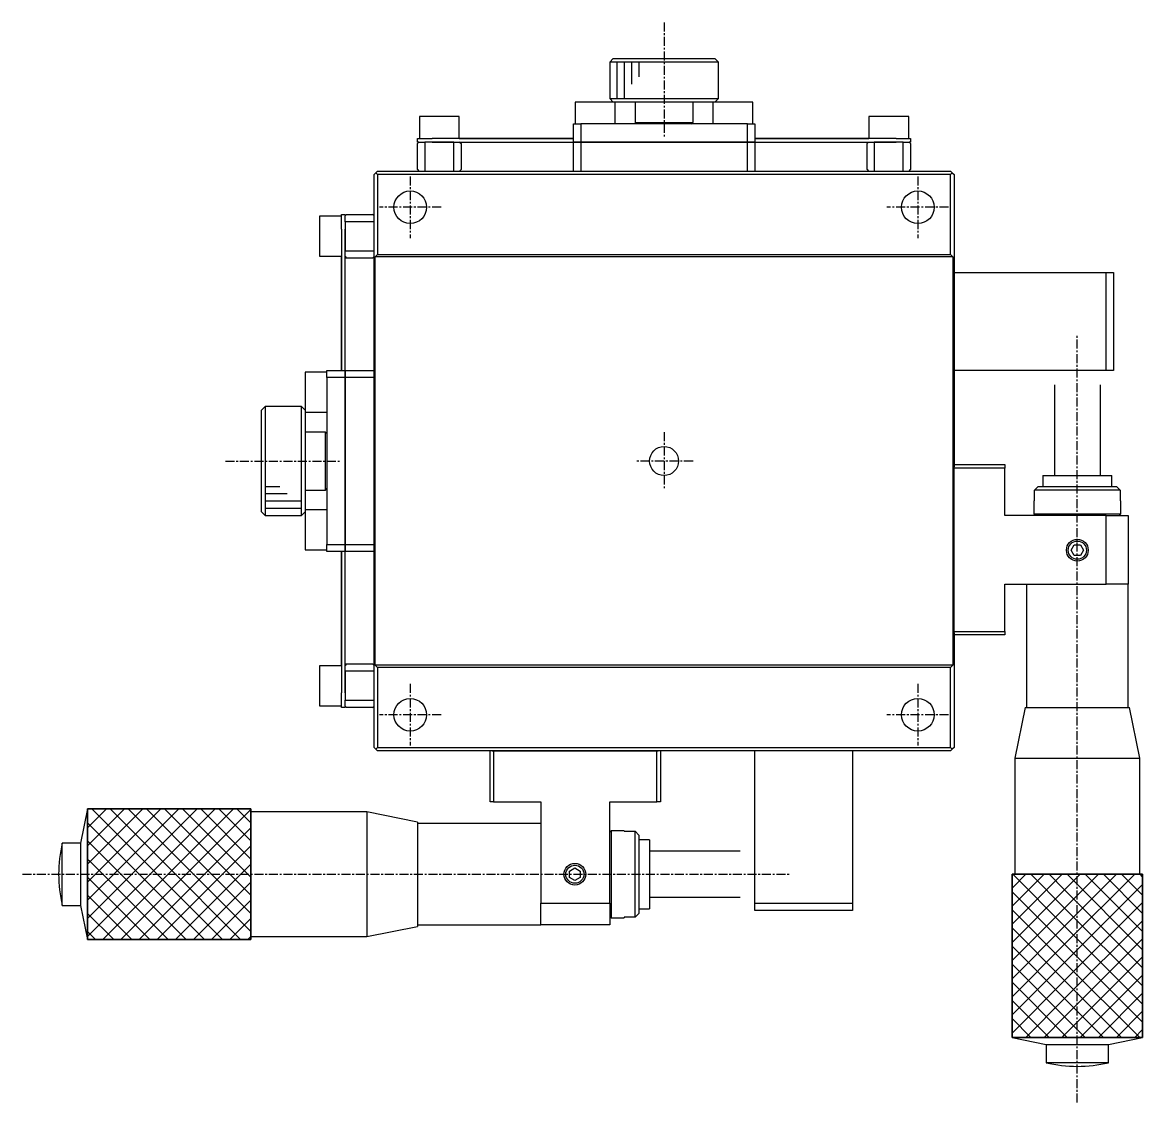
# Model space of a CAD drawing. Extents: x -24 to 467, y -6 to 276.
# Drawn here: x 312.5 to 467, y 66.8 to 215.8 of the extents above; entities that cross this region are included whole.
import ezdxf

# ---------------------------------------------------------------- set-up
doc = ezdxf.new("R2010")
doc.units = 0
doc.linetypes.add('CENTER', pattern=[2, 1.25, -0.25, 0.25, -0.25])
doc.layers.get('0').update_dxf_attribs({"linetype": 'CONTINUOUS'})
doc.layers.add('CENTER', color=1, linetype='CENTER')

msp = doc.modelspace()

# ---------------------------------------------------------------- linework, layer by layer
at = {"color": 7, "linetype": 'CONTINUOUS'}
for p, q in [((394.04, 210.75), (393.54, 210.25)), ((408.54, 210.25), (393.54, 210.25)), ((393.54, 210.25), (393.54, 205.25)), ((394.04, 210.75), (408.04, 210.75)), ((408.54, 210.25), (408.04, 210.75)), ((408.54, 205.25), (408.54, 210.25)), ((391.54, 204.75), (388.79, 204.75)), ((388.79, 204.75), (388.79, 201.75)), ((394.29, 204.75), (391.54, 204.75)), ((393.54, 205.25), (400.96, 205.25)), ((393.54, 205.25), (394.04, 204.75)), ((400.97, 204.75), (394.29, 204.75)), ((394.29, 201.75), (394.29, 204.75)), ((397.04, 204.75), (397.04, 201.95)), ((400.96, 205.25), (408.54, 205.25)), ((407.79, 204.75), (400.97, 204.75)), ((405.04, 201.95), (405.04, 204.75)), ((410.54, 204.75), (407.79, 204.75)), ((407.79, 204.75), (407.79, 201.75)), ((408.04, 204.75), (408.54, 205.25)), ((413.29, 204.75), (410.54, 204.75)), ((413.29, 201.75), (413.29, 204.75)), ((370.04, 202.75), (367.29, 202.75)), ((367.29, 202.75), (367.29, 199.75)), ((372.79, 202.75), (370.04, 202.75)), ((372.79, 199.75), (372.79, 202.75)), ((432.04, 202.75), (429.29, 202.75)), ((429.29, 202.75), (429.29, 199.75)), ((434.79, 202.75), (432.04, 202.75)), ((434.79, 199.75), (434.79, 202.75)), ((388.54, 199.25), (388.54, 201.75)), ((388.54, 201.75), (389.54, 201.75)), ((389.54, 201.75), (389.54, 199.25)), ((399.79, 201.75), (389.54, 201.75)), ((397.04, 201.95), (401, 201.95)), ((397.04, 201.95), (397.24, 201.75)), ((402.29, 201.75), (399.79, 201.75)), ((401, 201.95), (405.04, 201.95)), ((412.54, 201.75), (402.29, 201.75)), ((404.84, 201.75), (405.04, 201.95)), ((412.54, 199.25), (412.54, 201.75)), ((412.54, 201.75), (413.54, 201.75)), ((413.54, 201.75), (413.54, 199.25)), ((367.04, 199.75), (369.04, 199.75)), ((367.04, 199.75), (367.29, 199.75)), ((367.04, 199.25), (367.04, 199.75)), ((388.54, 199.75), (369.04, 199.75)), ((372.79, 199.75), (388.54, 199.75)), ((387.04, 199.75), (385.29, 199.75)), ((387.04, 199.75), (385.29, 199.75)), ((387.04, 199.75), (388.54, 199.75)), ((388.54, 199.75), (387.04, 199.75)), ((413.54, 199.75), (415.04, 199.75)), ((415.04, 199.75), (413.54, 199.75)), ((413.54, 199.75), (429.29, 199.75)), ((433.04, 199.75), (413.54, 199.75)), ((416.79, 199.75), (415.04, 199.75)), ((416.79, 199.75), (415.04, 199.75)), ((433.04, 199.75), (435.04, 199.75)), ((434.79, 199.75), (435.04, 199.75)), ((435.04, 199.75), (435.04, 199.25)), ((367.24, 199.25), (367.04, 199.05)), ((367.04, 199.05), (367.24, 199.25)), ((367.24, 199.25), (367.04, 199.25)), ((367.04, 195.45), (367.04, 199.05)), ((367.24, 199.25), (368.04, 199.25)), ((368.04, 199.25), (368.04, 195.25)), ((369.04, 199.25), (368.04, 199.25)), ((372.04, 199.25), (369.04, 199.25)), ((369.04, 199.25), (372.04, 199.25)), ((372.04, 195.25), (372.04, 199.25)), ((372.04, 199.25), (388.54, 199.25)), ((373.04, 199.05), (372.84, 199.25)), ((372.84, 199.25), (373.04, 199.05)), ((373.04, 199.05), (373.04, 195.45)), ((389.54, 199.25), (388.54, 199.25)), ((388.54, 195.25), (388.54, 199.25)), ((388.54, 199.25), (389.54, 199.25)), ((389.54, 199.25), (412.54, 199.25)), ((389.54, 199.25), (389.54, 195.25)), ((412.54, 199.25), (389.54, 199.25)), ((413.54, 199.25), (412.54, 199.25)), ((412.54, 195.25), (412.54, 199.25)), ((412.54, 199.25), (413.54, 199.25)), ((413.54, 199.25), (430.04, 199.25)), ((413.54, 199.25), (413.54, 195.25)), ((429.24, 199.25), (429.04, 199.05)), ((429.04, 199.05), (429.24, 199.25)), ((429.04, 195.45), (429.04, 199.05)), ((430.04, 199.25), (430.04, 195.25)), ((433.04, 199.25), (430.04, 199.25)), ((430.04, 199.25), (433.04, 199.25)), ((434.04, 199.25), (433.04, 199.25)), ((434.04, 195.25), (434.04, 199.25)), ((434.04, 199.25), (434.84, 199.25)), ((435.04, 199.05), (434.84, 199.25)), ((434.84, 199.25), (435.04, 199.05)), ((435.04, 199.25), (434.84, 199.25)), ((435.04, 199.05), (435.04, 195.45)), ((361.04, 194.75), (361.29, 195)), ((361.04, 115.75), (361.04, 194.75)), ((361.54, 195.25), (361.29, 195)), ((361.54, 194.75), (361.29, 195)), ((361.54, 195.25), (440.54, 195.25)), ((440.54, 194.75), (361.54, 194.75)), ((361.54, 194.75), (361.54, 183.75)), ((367.04, 195.45), (367.24, 195.25)), ((372.84, 195.25), (373.04, 195.45)), ((429.04, 195.45), (429.24, 195.25)), ((434.84, 195.25), (435.04, 195.45)), ((440.79, 195), (440.54, 195.25)), ((440.79, 195), (440.54, 194.75)), ((440.54, 183.75), (440.54, 194.75)), ((440.79, 195), (441.04, 194.75)), ((441.04, 194.75), (441.04, 154.45)), ((353.54, 189), (353.54, 186.25)), ((356.54, 189), (353.54, 189)), ((356.54, 189), (356.54, 189.25)), ((356.54, 187.25), (356.54, 189.25)), ((356.54, 189.25), (357.04, 189.25)), ((357.24, 189.25), (357.04, 189.05)), ((357.04, 189.05), (357.24, 189.25)), ((357.04, 189.25), (357.04, 189.05)), ((357.04, 188.25), (357.04, 189.05)), ((357.24, 189.25), (360.84, 189.25)), ((361.04, 189.05), (360.84, 189.25)), ((356.54, 187.25), (356.54, 167.75)), ((357.04, 188.25), (357.04, 187.25)), ((361.04, 188.25), (357.04, 188.25)), ((357.04, 187.25), (357.04, 184.25)), ((357.04, 184.25), (357.04, 187.25)), ((353.54, 186.25), (353.54, 183.5)), ((357.04, 184.25), (361.04, 184.25)), ((357.04, 167.75), (357.04, 184.25)), ((353.54, 183.5), (356.54, 183.5)), ((356.54, 167.75), (356.54, 183.5)), ((357.04, 183.45), (357.24, 183.25)), ((357.24, 183.25), (357.04, 183.45)), ((360.84, 183.25), (357.24, 183.25)), ((360.84, 183.25), (361.04, 183.45)), ((361.19, 183.4), (361.54, 183.75)), ((440.89, 183.4), (361.19, 183.4)), ((361.19, 127.1), (361.19, 183.4)), ((361.54, 183.75), (440.54, 183.75)), ((440.54, 183.75), (440.89, 183.4)), ((440.89, 183.4), (440.89, 127.1)), ((441.04, 181.25), (462.04, 181.25)), ((462.04, 167.75), (462.04, 181.25)), ((462.04, 181.25), (463.04, 181.25)), ((463.04, 181.25), (463.04, 167.75)), ((356.54, 171), (356.54, 169.25)), ((356.54, 171), (356.54, 169.25)), ((356.54, 167.75), (356.54, 169.25)), ((356.54, 169.25), (356.54, 167.75)), ((351.54, 167.5), (351.54, 164.75)), ((354.54, 167.5), (351.54, 167.5)), ((354.54, 167.75), (357.04, 167.75)), ((354.54, 166.75), (354.54, 167.75)), ((357.04, 167.75), (357.04, 166.75)), ((357.04, 167.75), (361.04, 167.75)), ((357.04, 166.75), (357.04, 167.75)), ((462.04, 167.75), (441.04, 167.75)), ((463.04, 167.75), (462.04, 167.75)), ((357.04, 166.75), (354.54, 166.75)), ((354.54, 166.75), (354.54, 156.5)), ((357.04, 143.75), (357.04, 166.75)), ((361.04, 166.75), (357.04, 166.75)), ((357.04, 166.75), (357.04, 143.75)), ((454.87, 165.75), (454.87, 153.25)), ((461.22, 153.25), (461.22, 165.75)), ((351.54, 164.75), (351.54, 162)), ((346.04, 162.75), (345.54, 162.25)), ((345.54, 148.25), (345.54, 162.25)), ((346.04, 162.75), (346.04, 147.75)), ((351.04, 162.75), (346.04, 162.75)), ((351.04, 155.17), (351.04, 162.75)), ((351.54, 162.25), (351.04, 162.75)), ((351.54, 162), (351.54, 155.17)), ((351.54, 162), (354.54, 162)), ((354.34, 159.25), (351.54, 159.25)), ((354.34, 155.21), (354.34, 159.25)), ((354.54, 159.05), (354.34, 159.25)), ((354.54, 156.5), (354.54, 154)), ((351.04, 147.75), (351.04, 155.17)), ((351.54, 155.17), (351.54, 148.5)), ((354.34, 151.25), (354.34, 155.21)), ((441.04, 154.75), (448.04, 154.75)), ((448.04, 154.75), (448.04, 154.25)), ((354.54, 154), (354.54, 143.75)), ((441.04, 154.25), (441.04, 154.45)), ((448.04, 154.25), (441.04, 154.25)), ((441.04, 131.75), (441.04, 154.25)), ((448.04, 147.75), (448.04, 154.25)), ((453.29, 153.25), (453.54, 153.25)), ((453.29, 153.25), (462.79, 153.25)), ((453.29, 153.25), (453.29, 151.75)), ((462.54, 153.25), (462.79, 153.25)), ((462.79, 151.75), (462.79, 153.25)), ((354.34, 151.25), (354.54, 151.45)), ((452.13, 151.25), (452.63, 151.75)), ((452.63, 151.75), (463.45, 151.75)), ((463.45, 151.75), (463.96, 151.25)), ((351.54, 151.25), (354.34, 151.25)), ((452.13, 149.75), (452.13, 151.25)), ((463.96, 151.25), (452.13, 151.25)), ((463.96, 151.25), (463.96, 149.75)), ((351.54, 148.5), (351.54, 145.75)), ((354.54, 148.5), (351.54, 148.5)), ((452.04, 149.75), (452.13, 149.75)), ((452.04, 149.75), (452.04, 147.95)), ((463.96, 149.75), (464.04, 149.75)), ((464.04, 147.95), (464.04, 149.75)), ((345.54, 148.25), (346.04, 147.75)), ((346.04, 147.75), (351.04, 147.75)), ((351.04, 147.75), (351.54, 148.25)), ((462.04, 147.75), (448.04, 147.75)), ((452.04, 147.95), (464.04, 147.95)), ((452.04, 147.95), (452.24, 147.75)), ((462.04, 138.25), (462.04, 147.75)), ((462.04, 147.75), (465.04, 147.75)), ((463.84, 147.75), (464.04, 147.95)), ((465.04, 147.75), (465.04, 138.25)), ((351.54, 145.75), (351.54, 143)), ((354.54, 142.75), (354.54, 143.75)), ((354.54, 143.75), (357.04, 143.75)), ((357.04, 143.75), (357.04, 142.75)), ((357.04, 143.75), (361.04, 143.75)), ((357.04, 142.75), (357.04, 143.75)), ((457.18, 142.95), (457.61, 143.7)), ((457.61, 143.7), (458.48, 143.7)), ((458.48, 143.7), (458.91, 142.95)), ((351.54, 143), (354.54, 143)), ((357.04, 142.75), (354.54, 142.75)), ((356.54, 141.25), (356.54, 142.75)), ((356.54, 142.75), (356.54, 141.25)), ((356.54, 127), (356.54, 142.75)), ((356.54, 142.75), (356.54, 123.25)), ((357.04, 126.25), (357.04, 142.75)), ((361.04, 142.75), (357.04, 142.75)), ((457.61, 142.2), (457.18, 142.95)), ((458.48, 142.2), (457.61, 142.2)), ((458.91, 142.95), (458.48, 142.2)), ((356.54, 141.25), (356.54, 139.5)), ((356.54, 141.25), (356.54, 139.5)), ((448.04, 138.25), (462.04, 138.25)), ((448.04, 131.75), (448.04, 138.25)), ((451.04, 138.25), (451.04, 121.25)), ((465.04, 138.25), (462.04, 138.25)), ((465.04, 121.25), (465.04, 138.25)), ((441.04, 131.75), (448.04, 131.75)), ((441.04, 131.55), (441.04, 131.75)), ((441.04, 131.55), (441.04, 115.75)), ((448.04, 131.75), (448.04, 131.25)), ((448.04, 131.25), (441.04, 131.25)), ((353.54, 127), (353.54, 124.25)), ((356.54, 127), (353.54, 127)), ((357.24, 127.25), (357.04, 127.05)), ((357.04, 127.05), (357.24, 127.25)), ((357.24, 127.25), (360.84, 127.25)), ((361.04, 127.05), (360.84, 127.25)), ((361.54, 126.75), (361.19, 127.1)), ((440.89, 127.1), (361.19, 127.1)), ((440.54, 126.75), (361.54, 126.75)), ((361.54, 126.75), (361.54, 115.75)), ((440.89, 127.1), (440.54, 126.75)), ((440.54, 115.75), (440.54, 126.75)), ((357.04, 126.25), (357.04, 123.25)), ((361.04, 126.25), (357.04, 126.25)), ((357.04, 123.25), (357.04, 126.25)), ((353.54, 124.25), (353.54, 121.5)), ((356.54, 121.25), (356.54, 123.25)), ((357.04, 123.25), (357.04, 122.25)), ((357.04, 122.25), (361.04, 122.25)), ((357.04, 121.45), (357.04, 122.25)), ((353.54, 121.5), (356.54, 121.5)), ((356.54, 121.25), (356.54, 121.5)), ((357.04, 121.25), (356.54, 121.25)), ((357.04, 121.45), (357.24, 121.25)), ((357.24, 121.25), (357.04, 121.45)), ((357.04, 121.45), (357.04, 121.25)), ((360.84, 121.25), (357.24, 121.25)), ((360.84, 121.25), (361.04, 121.45)), ((450.84, 121.25), (449.44, 114.25)), ((450.84, 121.25), (465.24, 121.25)), ((450.84, 121.25), (451.04, 121.25)), ((451.04, 121.25), (465.04, 121.25)), ((465.04, 121.25), (465.24, 121.25)), ((466.64, 114.25), (465.24, 121.25)), ((361.29, 115.5), (361.04, 115.75)), ((361.29, 115.5), (361.54, 115.75)), ((361.29, 115.5), (361.54, 115.25)), ((361.54, 115.75), (440.54, 115.75)), ((440.54, 115.25), (361.54, 115.25)), ((377.04, 108.25), (377.04, 115.25)), ((377.34, 115.25), (377.54, 115.25)), ((377.54, 115.25), (377.54, 108.25)), ((377.54, 115.25), (400.04, 115.25)), ((400.04, 108.25), (400.04, 115.25)), ((400.04, 115.25), (400.24, 115.25)), ((400.54, 115.25), (400.54, 108.25)), ((413.54, 94.25), (413.54, 115.25)), ((427.04, 115.25), (427.04, 94.25)), ((440.54, 115.75), (440.79, 115.5)), ((440.54, 115.25), (440.79, 115.5)), ((441.04, 115.75), (440.79, 115.5)), ((449.44, 114.25), (466.64, 114.25)), ((449.44, 114.25), (449.44, 98.25)), ((466.64, 98.25), (466.64, 114.25)), ((377.54, 108.25), (377.04, 108.25)), ((377.54, 108.25), (384.04, 108.25)), ((384.04, 108.25), (384.04, 94.25)), ((393.54, 108.25), (400.04, 108.25)), ((393.54, 94.25), (393.54, 108.25)), ((400.54, 108.25), (400.04, 108.25)), ((321.54, 107.25), (320.54, 102.55)), ((321.54, 107.25), (344.04, 107.25)), ((321.54, 89.25), (321.54, 107.25)), ((344.04, 106.85), (344.04, 107.25)), ((344.04, 107.25), (344.04, 89.25)), ((344.04, 106.85), (344.04, 89.65)), ((360.04, 106.85), (344.04, 106.85)), ((360.04, 106.85), (360.04, 89.65)), ((367.04, 105.45), (360.04, 106.85)), ((367.04, 105.45), (367.04, 91.05)), ((367.04, 105.45), (367.04, 105.25)), ((367.04, 105.25), (367.04, 91.25)), ((384.04, 105.25), (367.04, 105.25)), ((393.74, 104.25), (393.54, 104.05)), ((393.74, 104.25), (393.74, 92.25)), ((395.54, 104.25), (393.74, 104.25)), ((395.54, 104.25), (395.54, 104.17)), ((395.54, 104.17), (397.04, 104.17)), ((397.04, 92.33), (397.04, 104.17)), ((397.04, 104.17), (397.54, 103.66)), ((397.54, 103.66), (397.54, 92.84)), ((318.04, 93.95), (318.04, 102.55)), ((320.54, 102.55), (318.04, 102.55)), ((320.54, 102.55), (320.54, 93.95)), ((399.04, 103), (397.54, 103)), ((399.04, 103), (399.04, 102.75)), ((399.04, 103), (399.04, 93.5)), ((411.54, 101.42), (399.04, 101.42)), ((387.99, 98.68), (388.74, 99.12)), ((388.74, 99.12), (389.49, 98.68)), ((387.99, 97.82), (387.99, 98.68)), ((388.74, 97.38), (387.99, 97.82)), ((389.49, 97.82), (388.74, 97.38)), ((389.49, 98.68), (389.49, 97.82)), ((449.44, 98.25), (449.04, 98.25)), ((449.04, 75.75), (449.04, 98.25)), ((449.04, 98.25), (467.04, 98.25)), ((449.44, 98.25), (466.64, 98.25)), ((467.04, 98.25), (466.64, 98.25)), ((467.04, 98.25), (467.04, 75.75)), ((384.04, 94.25), (393.54, 94.25)), ((384.04, 91.25), (384.04, 94.25)), ((393.54, 94.25), (393.54, 91.25)), ((399.04, 95.07), (411.54, 95.07)), ((413.54, 94.25), (427.04, 94.25)), ((413.54, 93.25), (413.54, 94.25)), ((427.04, 94.25), (427.04, 93.25)), ((318.04, 93.95), (320.54, 93.95)), ((320.54, 93.95), (321.54, 89.25)), ((397.54, 92.84), (397.04, 92.33)), ((397.54, 93.5), (399.04, 93.5)), ((399.04, 93.75), (399.04, 93.5)), ((427.04, 93.25), (413.54, 93.25)), ((367.04, 91.25), (367.04, 91.05)), ((367.04, 91.25), (384.04, 91.25)), ((393.54, 91.25), (384.04, 91.25)), ((393.54, 92.45), (393.74, 92.25)), ((393.74, 92.25), (395.54, 92.25)), ((395.54, 92.33), (395.54, 92.25)), ((397.04, 92.33), (395.54, 92.33)), ((344.04, 89.25), (344.04, 89.65)), ((344.04, 89.65), (360.04, 89.65)), ((360.04, 89.65), (367.04, 91.05)), ((344.04, 89.25), (321.54, 89.25)), ((449.04, 75.75), (453.74, 74.75)), ((467.04, 75.75), (449.04, 75.75)), ((462.34, 74.75), (467.04, 75.75)), ((453.74, 74.75), (462.34, 74.75)), ((453.74, 74.75), (453.74, 72.25)), ((462.34, 72.25), (462.34, 74.75)), ((462.34, 72.25), (453.74, 72.25))]:
    msp.add_line(p, q, dxfattribs=at)
at = {"color": 3, "linetype": 'CONTINUOUS'}
for p, q in [((394.54, 210.25), (394.54, 205.25)), ((395.54, 210.25), (395.54, 205.25)), ((396.54, 210.25), (396.54, 207.25)), ((397.54, 210.25), (397.54, 208.25)), ((346.04, 151.75), (348.04, 151.75)), ((346.04, 150.75), (349.04, 150.75)), ((346.04, 149.75), (351.04, 149.75)), ((346.04, 148.75), (351.04, 148.75)), ((321.54, 107.25), (321.54, 89.25)), ((344.04, 107.25), (321.54, 107.25)), ((321.54, 107.16), (321.64, 107.25)), ((321.54, 104.66), (324.14, 107.25)), ((321.54, 102.16), (326.64, 107.25)), ((321.89, 100), (329.14, 107.25)), ((322.14, 107.25), (329.39, 100)), ((324.39, 100), (331.64, 107.25)), ((324.64, 107.25), (331.89, 100)), ((326.89, 100), (334.14, 107.25)), ((327.14, 107.25), (334.39, 100)), ((329.39, 100), (336.64, 107.25)), ((329.64, 107.25), (336.89, 100)), ((331.89, 100), (339.14, 107.25)), ((332.14, 107.25), (339.39, 100)), ((334.39, 100), (341.64, 107.25)), ((334.64, 107.25), (341.89, 100)), ((336.89, 100), (344.04, 107.16)), ((337.14, 107.25), (344.04, 100.34)), ((339.64, 107.25), (344.04, 102.84)), ((342.14, 107.25), (344.04, 105.34)), ((344.04, 89.25), (344.04, 107.25)), ((321.54, 105.34), (326.89, 100)), ((339.39, 100), (344.04, 104.66)), ((321.54, 102.84), (324.39, 100)), ((341.89, 100), (344.04, 102.16)), ((321.54, 100.34), (321.89, 100)), ((321.54, 99.66), (321.89, 100)), ((321.54, 97.16), (324.39, 100)), ((321.54, 94.66), (326.89, 100)), ((321.54, 92.16), (329.39, 100)), ((321.54, 89.66), (331.89, 100)), ((321.89, 100), (332.64, 89.25)), ((323.64, 89.25), (334.39, 100)), ((324.39, 100), (335.14, 89.25)), ((326.14, 89.25), (336.89, 100)), ((326.89, 100), (337.64, 89.25)), ((328.64, 89.25), (339.39, 100)), ((329.39, 100), (340.14, 89.25)), ((331.14, 89.25), (341.89, 100)), ((331.89, 100), (342.64, 89.25)), ((333.64, 89.25), (344.04, 99.66)), ((334.39, 100), (344.04, 90.34)), ((336.89, 100), (344.04, 92.84)), ((339.39, 100), (344.04, 95.34)), ((341.89, 100), (344.04, 97.84)), ((321.54, 97.84), (330.14, 89.25)), ((467.04, 98.25), (449.04, 98.25)), ((449.04, 98.25), (449.04, 75.75)), ((449.04, 91.34), (455.95, 98.25)), ((449.04, 93.84), (453.45, 98.25)), ((449.04, 96.34), (450.95, 98.25)), ((456.29, 91.09), (449.14, 98.25)), ((456.29, 93.59), (451.64, 98.25)), ((456.29, 96.09), (454.14, 98.25)), ((456.29, 88.59), (465.95, 98.25)), ((456.29, 91.09), (463.45, 98.25)), ((456.29, 93.59), (460.95, 98.25)), ((456.29, 96.09), (458.45, 98.25)), ((467.04, 87.84), (456.64, 98.25)), ((467.04, 90.34), (459.14, 98.25)), ((467.04, 92.84), (461.64, 98.25)), ((467.04, 95.34), (464.14, 98.25)), ((467.04, 97.84), (466.64, 98.25)), ((467.04, 75.75), (467.04, 98.25)), ((336.14, 89.25), (344.04, 97.16)), ((449.04, 88.84), (456.29, 96.09)), ((456.29, 88.59), (449.04, 95.84)), ((456.29, 86.09), (467.04, 96.84)), ((467.04, 85.34), (456.29, 96.09)), ((321.54, 95.34), (327.64, 89.25)), ((338.64, 89.25), (344.04, 94.66)), ((456.29, 83.59), (467.04, 94.34)), ((321.54, 92.84), (325.14, 89.25)), ((449.04, 86.34), (456.29, 93.59)), ((456.29, 86.09), (449.04, 93.34)), ((467.04, 82.84), (456.29, 93.59)), ((341.14, 89.25), (344.04, 92.16)), ((456.29, 81.09), (467.04, 91.84)), ((321.54, 90.34), (322.64, 89.25)), ((343.64, 89.25), (344.04, 89.66)), ((449.04, 83.84), (456.29, 91.09)), ((456.29, 83.59), (449.04, 90.84)), ((467.04, 80.34), (456.29, 91.09)), ((321.54, 89.25), (344.04, 89.25)), ((449.04, 81.34), (456.29, 88.59)), ((456.29, 81.09), (449.04, 88.34)), ((456.29, 78.59), (467.04, 89.34)), ((467.04, 77.84), (456.29, 88.59)), ((456.29, 76.09), (467.04, 86.84)), ((449.04, 78.84), (456.29, 86.09)), ((456.29, 78.59), (449.04, 85.84)), ((466.64, 75.75), (456.29, 86.09)), ((449.04, 76.34), (456.29, 83.59)), ((464.14, 75.75), (456.29, 83.59)), ((458.45, 75.75), (467.04, 84.34)), ((456.29, 76.09), (449.04, 83.34)), ((454.14, 75.75), (449.04, 80.84)), ((450.95, 75.75), (456.29, 81.09)), ((461.64, 75.75), (456.29, 81.09)), ((460.95, 75.75), (467.04, 81.84)), ((463.45, 75.75), (467.04, 79.34)), ((451.64, 75.75), (449.04, 78.34)), ((453.45, 75.75), (456.29, 78.59)), ((459.14, 75.75), (456.29, 78.59)), ((449.14, 75.75), (449.04, 75.84)), ((449.04, 75.75), (467.04, 75.75)), ((455.95, 75.75), (456.29, 76.09)), ((456.64, 75.75), (456.29, 76.09)), ((465.95, 75.75), (467.04, 76.84))]:
    msp.add_line(p, q, dxfattribs=at)
at = {"color": 7, "linetype": 'CONTINUOUS'}
for centre, radius in [((366.04, 190.25), 2.25), ((436.04, 190.25), 2.25), ((401.04, 155.25), 2), ((458.04, 142.95), 1.25), ((366.04, 120.25), 2.25), ((436.04, 120.25), 2.25), ((388.74, 98.25), 1.25)]:
    msp.add_circle(centre, radius, dxfattribs=at)
at = {"color": 3, "linetype": 'CONTINUOUS'}
for centre in [(458.04, 142.95), (388.74, 98.25)]:
    msp.add_circle(centre, 1.5, dxfattribs=at)
at = {"color": 7, "linetype": 'CONTINUOUS'}
for centre, start, end in [((336.28, 98.25), 166.735, 180), ((336.28, 98.25), 180, 193.265), ((458.04, 90.49), 256.735, 270), ((458.04, 90.49), 270, 283.265)]:
    msp.add_arc(centre, 18.74, start, end, dxfattribs=at)
at = {"layer": 'CENTER', "color": 1, "linetype": 'CENTER'}
for p, q in [((401.04, 215.75), (401.04, 199.75)), ((366.04, 194.5), (366.04, 186)), ((436.04, 194.5), (436.04, 186)), ((370.29, 190.25), (361.79, 190.25)), ((440.29, 190.25), (431.79, 190.25)), ((458.04, 66.75), (458.04, 172.75)), ((401.04, 159.25), (401.04, 151.25)), ((340.54, 155.25), (356.54, 155.25)), ((405.04, 155.25), (397.04, 155.25)), ((366.04, 124.5), (366.04, 116)), ((436.04, 124.5), (436.04, 116)), ((370.29, 120.25), (361.79, 120.25)), ((440.29, 120.25), (431.79, 120.25)), ((312.54, 98.25), (418.54, 98.25))]:
    msp.add_line(p, q, dxfattribs=at)

doc.saveas('drawing.dxf')
